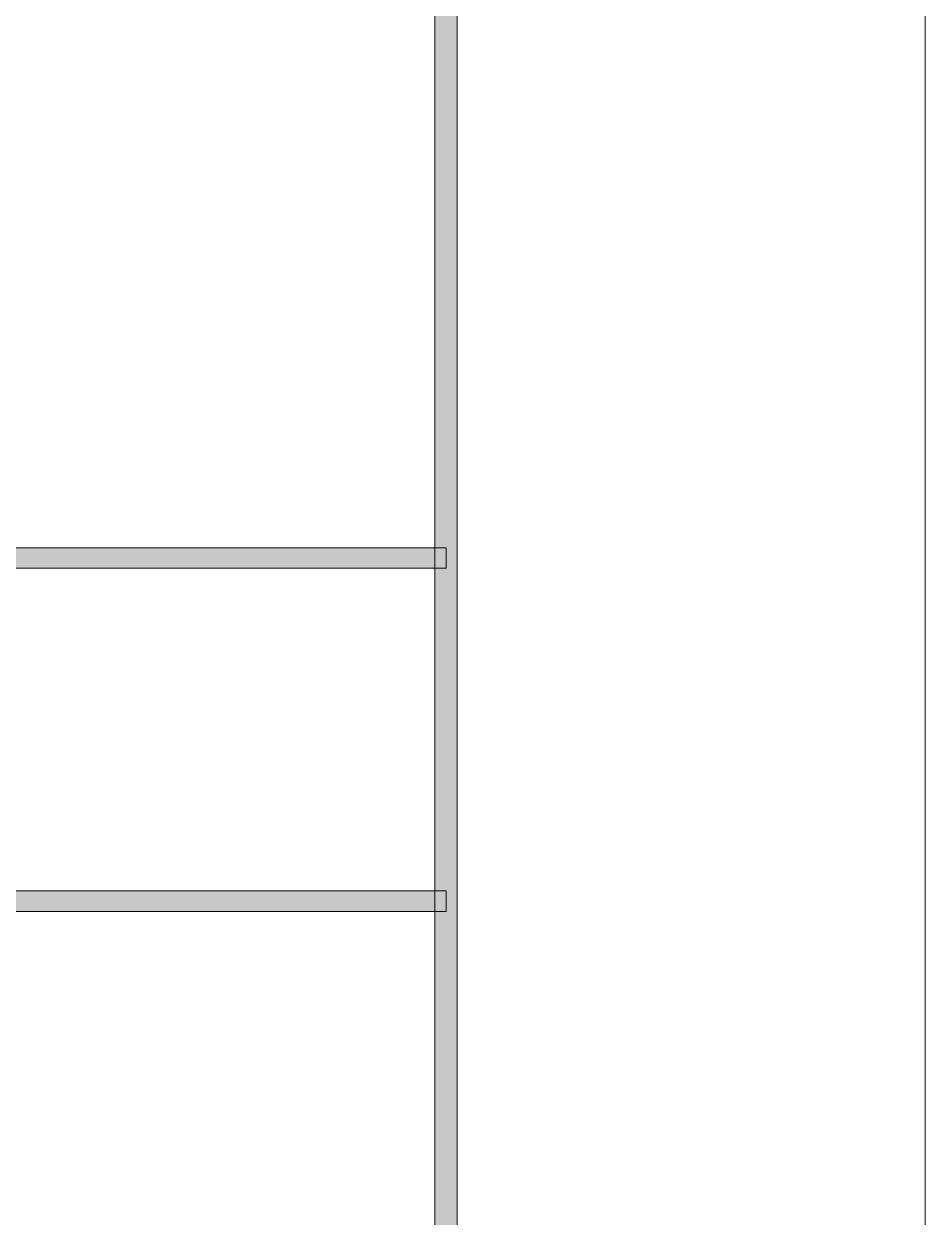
# Model space of a CAD drawing. Header units: millimetres. Extents: x 568 to 3948041, y -25191 to 63890.
# Drawn here: x 3945219 to 3948041, y -17783 to -14045 of the extents above; entities that cross this region are included whole.
import ezdxf

# ---------------------------------------------------------------- set-up
doc = ezdxf.new("R2010")
doc.units = ezdxf.units.MM

msp = doc.modelspace()

# ---------------------------------------------------------------- hatches: boundary and pattern name
h = msp.add_hatch(color=0)
h.dxf.hatch_style = 2
h.paths.add_polyline_path([(3946576, -23726.4), (3946506.1, -23656.5), (3946506.1, 62354.9), (3946576, 62424.8)])
h = msp.add_hatch(color=0)
h.dxf.hatch_style = 2
h.paths.add_polyline_path([(3946541, -15686), (3946541, -15750.6), (3939036.2, -15750.6), (3939036.2, -15686)])
h = msp.add_hatch(color=0)
h.dxf.hatch_style = 2
h.paths.add_polyline_path([(3946541, -16761), (3946541, -16825.6), (3939036.2, -16825.6), (3939036.2, -16761)])

# ---------------------------------------------------------------- linework, layer by layer
at = {"color": 0, "lineweight": 0}
for points in [[(3821917.5, -25191.2), (3821917.5, 63889.6), (3948040.8, 63889.6), (3948040.8, -25191.2)], [(3946576, -23726.4), (3946506.1, -23656.5), (3946506.1, 62354.9), (3946576, 62424.8)], [(3946541, -15686), (3946541, -15750.6), (3939036.2, -15750.6), (3939036.2, -15686)], [(3946541, -16761), (3946541, -16825.6), (3939036.2, -16825.6), (3939036.2, -16761)]]:
    msp.add_lwpolyline(points, close=True, dxfattribs=at)

doc.saveas('drawing.dxf')
